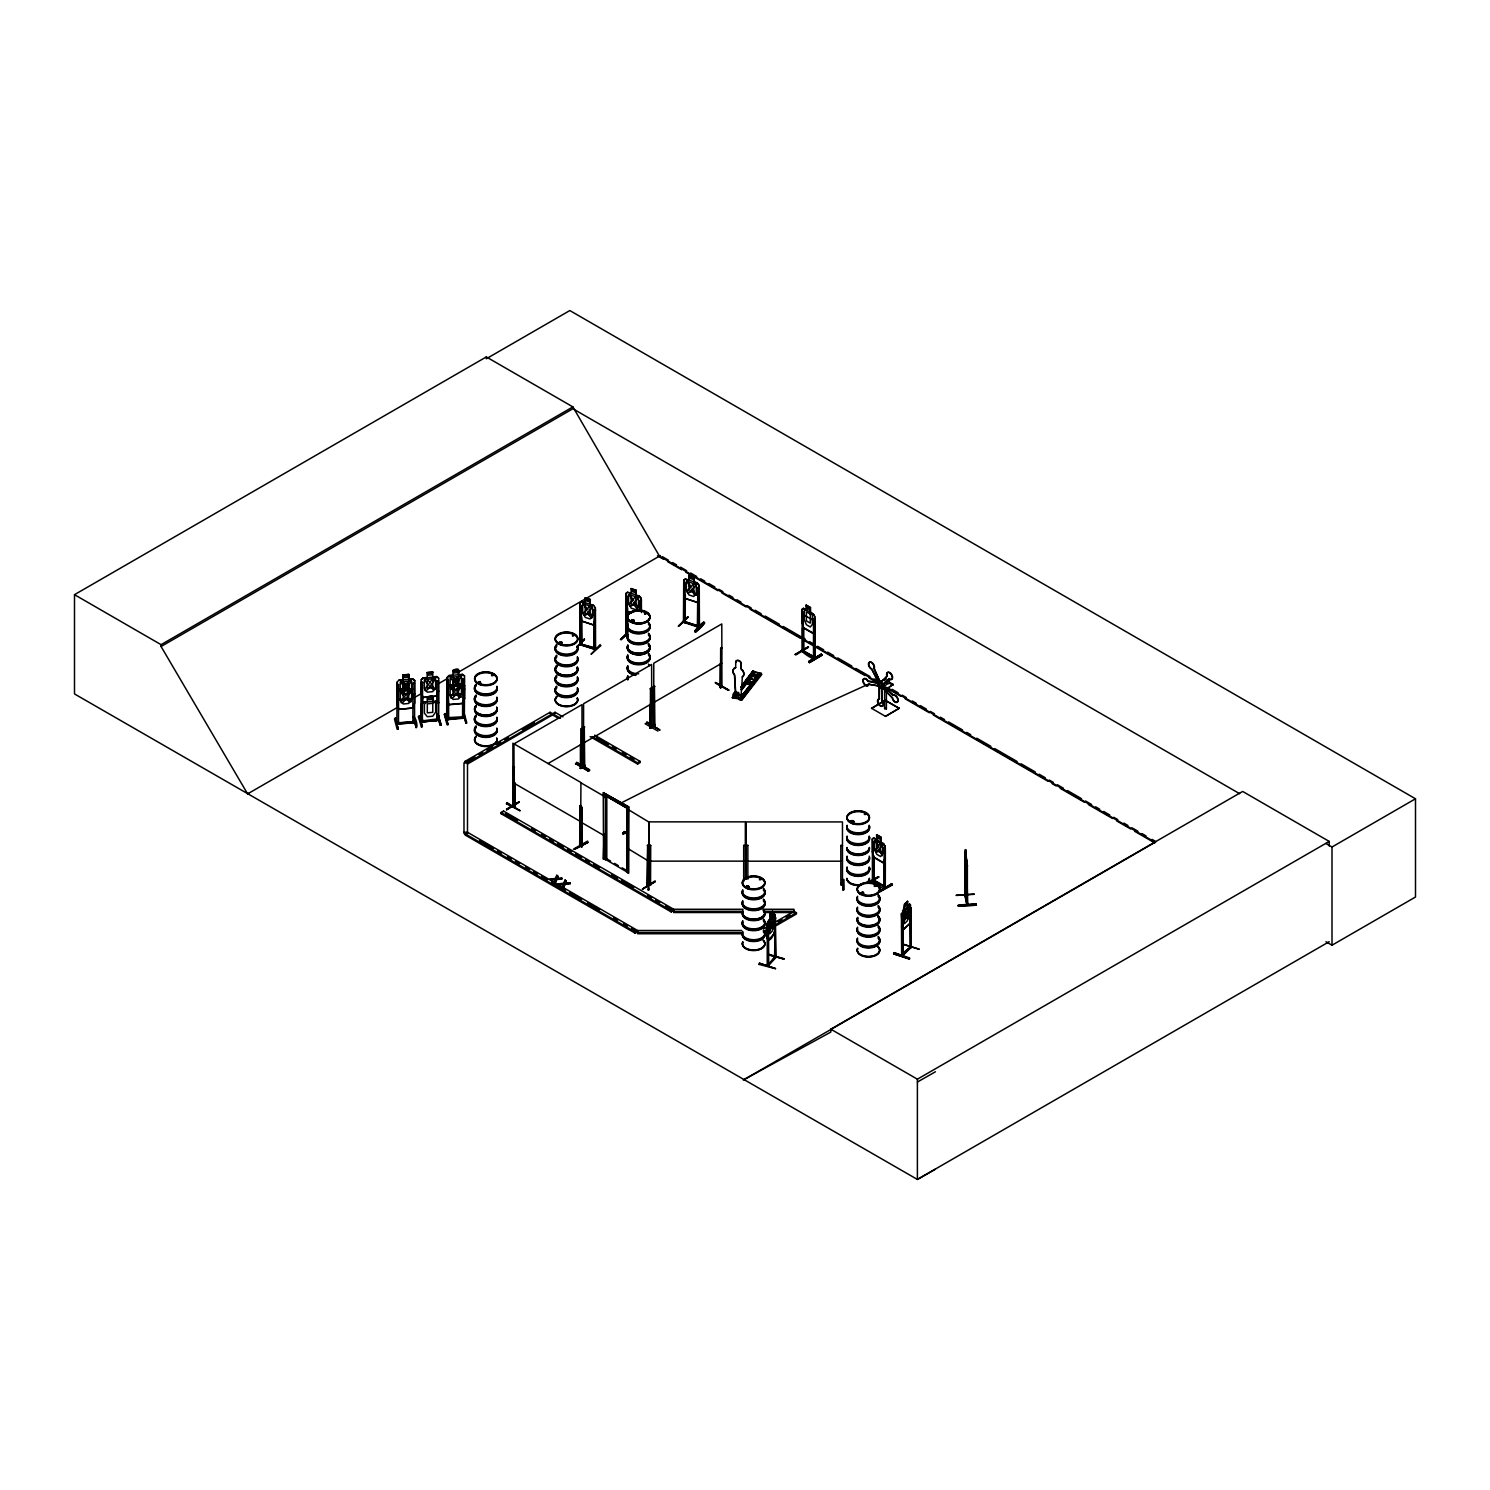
<?xml version="1.0" encoding="UTF-8"?>
<svg xmlns="http://www.w3.org/2000/svg" width="1490" height="1490" viewBox="0 0 1490 1490"><rect width="100%" height="100%" fill="white"/><g stroke="black" fill="none" stroke-linecap="round" stroke-linejoin="round"><path stroke-width="1.5" d="M879.621 698.903L878.914 699.071A4.004 2.347 59.5 0 0 878.169 703.597A4.004 2.347 59.5 0 0 882.546 706.074A4.004 2.347 59.5 0 0 881.782 700.691L881.428 686.964L879.286 685.754L879.286 699.108L879.286 685.754M879.268 698.866A4.004 2.347 59.5 0 0 878.504 703.373A4.004 2.347 59.5 0 0 882.9 705.869A4.004 2.347 59.5 0 0 882.136 700.486L881.782 686.76L892.193 697.935A4.004 2.347 59.5 0 0 896.067 702.479A4.004 2.347 59.5 0 0 897.427 698.475A4.004 2.347 59.5 0 0 893.087 695.327L882.061 684.897L881.037 687.058M768.765 964.067L767.164 964.701L768.617 964.011M776.085 955.723L774.539 956.543M579.796 644.723L595.572 649.566L580.206 644.388L581.845 644.928L581.677 617.214M594.156 609.82L593.914 649.566C592.275 644.984 599.017 650.385 594.007 649.044M683.966 620.566C687.002 622.243 681.973 619.076 683.724 622.466L683.742 580.132L683.482 622.261L699.108 627.476L699.127 585.235L697.301 582.925L693.893 581.919L696.296 584.49L696.296 593.504L693.725 596.521L688.939 594.92L686.368 590.208L686.368 581.175L688.939 580.429L688.864 575.27L693.986 576.984L693.986 581.826M684.841 621.349L685.065 622.876L685.363 594.752M697.376 625.521C696.668 627.569 700.766 624.794 697.376 625.875L685.214 621.814L697.543 625.558M699.425 627.104L699.257 587.824L697.86 587.339L697.376 626.955M964.812 895.118L966.935 905.25L966.712 860.103L966.582 872.19L966.023 864.554C965.092 879.305 965.576 837.883 966.023 862.356L966.358 859.749L966.805 905.045M965.948 894.335L965.781 895.9M966.675 904.244L967.643 905.175L966.731 864.926L967.532 865.82M742.374 676.926L741.089 695.755L735.594 694.265L734.477 675.1A6.016 4.489 37.9 0 1 735.613 667.669L735.762 662.175A2.999 2.235 37.9 0 1 738.5 660.424A2.999 2.235 37.9 0 1 741.238 663.59L741.238 668.898A6.016 4.489 37.9 0 1 742.374 676.926L742.225 677.112A6.016 4.489 37.9 0 0 741.089 669.103L741.238 663.59M743.193 696.761L742.542 694.023L742.579 695.979M966.731 876.008L966.507 879.64L966.917 875.859M877.796 685.642L868.856 684.338A4.004 2.347 59.5 0 1 864.982 684.506A4.004 2.347 59.5 0 1 863.623 678.974A4.004 2.347 59.5 0 1 867.962 680.725L879.342 683.37L871.594 669.196A4.004 2.347 59.5 0 1 868.428 663.925A4.004 2.347 59.5 0 1 871.985 662.994A4.004 2.347 59.5 0 1 873.904 668.582L880.832 683.109L878.746 683.78M974.218 894.075L956.263 895.192M736.637 695.029L737.643 694.377M736.935 693.427C736.991 696.482 737.55 690.932 738.612 693.465M738.314 692.384L737.345 693.912M738.537 692.85L738.295 698.121L738.612 692.608M910.297 947.156L902.251 953.674M513.771 807.04L512.728 804.935L514.069 807.152L512.877 806.425L512.877 743.212L580.932 782.511L580.783 808.157M512.877 804.954L515.242 805.01M514.497 806.742L514.478 783.088M581.882 846.45L579.666 845.072L580.206 805.457L581.379 806.127L580.355 806.872L580.355 846.32L582.106 846.581L580.225 844.644L580.225 846.078M647.554 884.445C647.945 886.997 646.008 881.428 650.795 883.663M647.684 883.086L648.914 883.589M649.286 883.179L648.839 885.135L648.839 822.033L628.761 809.871M803.687 628.724L803.818 651.912C801.471 650.534 802.831 649.268 803.687 650.404M802.086 650.05L802.98 652.099M813.913 656.159C820.133 660.889 786.199 640.979 814.471 657.127M775.061 927.86L774.26 933.448L768.039 940.451M775.322 927.842C772.043 945.07 763.513 943.617 767.145 923.893M737.923 694.042C734.793 696.109 740.549 691.77 735.967 692.943C735.147 706.167 737.774 684.953 732.931 694.675L733.452 698.028M737.271 693.427C737.401 695.178 736.153 694.508 737.215 693.856M874.034 879.864C872.972 879.268 872.861 881.223 873.717 881.67M874.034 881.298L872.879 841.384M873.308 881.596C868.651 874.015 884.427 894.279 884.725 886.68C858.687 872.749 887.127 885.488 885.06 888.226L884.93 845.966L883.44 843.508L873.699 837.883L872.358 838.833L872.432 881.093M907.615 906.144L907.447 901.245L907.522 906.404L909.682 904.132L901.413 913.668L902.437 930.449L909.701 923.614L910.632 917.896M965.073 894.484L964.943 893.46L965.166 894.615M967.606 904.989L964.98 893.572M759.025 964.402L775.545 968.668L759.472 963.136L759.025 964.44M775.489 968.537L759.434 963.248M893.59 953.861L894.093 952.576L909.608 958.722L893.59 953.861L909.124 959.113M894.037 952.706L909.571 957.958M479.11 681.75L478.644 683.389L481.028 683.165M480.19 682.867L478.998 682.681L479.594 681.582M480.153 681.582L480.153 683.295M492.035 674.709L493.227 674.989M493.227 675.51L492.017 675.696L492.985 674.933M559.588 643.214L559.979 643.457M561.693 642.581L559.476 642.246M561.562 643.065L561.451 642.097M572.57 635.373L573.631 635.001M573.575 635.299L572.831 635.355M574.06 635.466L572.477 635.82M630.978 620.864L632.431 619.784M633.474 621.33L633.641 620.082M645.449 613.75L645.151 612.744L644.444 613.899M748.427 887.221L748.706 886.122M749.358 887.034L747.067 885.675M760.124 879.64L759.397 879.789M759.714 878.951L760.664 879.361L759.975 878.672M761.129 879.212L760.384 878.69M852.969 822.07L853.435 821.12M865.131 814.136C864.61 815.514 864.219 812.646 865.764 814.49M862.785 892.64L861.574 893.553M863.362 893.553L863.436 892.436M875.617 885.712L874.704 885.172L874.593 886.438M876.046 886.103L874.742 885.768M506.47 803.743L507.14 802.57L506.47 803.781L520.01 810.69L507.084 802.682M589.519 770.442L576.723 762.433L589.612 769.715M646.269 723.078L646.977 721.849L659.809 729.988L646.884 722.52M964.794 852.857L965.166 896.049L964.794 852.857C967.01 862.84 965.315 839.932 965.129 854.701M882.061 684.897L881.391 686.853L892.547 697.73A4.004 2.347 59.5 0 0 896.421 702.274A4.004 2.347 59.5 0 0 897.781 698.27A4.004 2.347 59.5 0 0 893.441 695.104L881.707 685.102M768.505 931.399L769.846 933.746L772.36 930.896L773.72 925.514L773.72 916.499L772.36 916.406C778.786 909.738 766.065 921.36 767.238 923.986L767.238 966.228L775.359 956.952M767.238 923.986L770.013 919.293L769.753 914.357L772.453 911.303L772.36 916.406L772.621 911.359M878.783 846.786L875.338 840.36L877.964 847.4C872.209 850.324 877.386 855.707 878.858 848.983L882.266 855.726L879.696 848.425C886.569 841.459 877.815 844.104 878.523 846.041M813.093 633.287L814.49 629.413M814.639 629.339L813.168 633.529L803.333 627.849L802.216 622.187L803.501 627.737M883.384 862.803L884.781 858.948L884.781 846.041M884.93 858.855L883.495 863.027L873.662 857.346L872.358 851.796M405.708 686.052C406.789 679.663 415.747 677.95 407.105 686.648C414.984 693.018 408.632 694.768 405.857 687.765C403.734 695.011 396.47 694.843 404.684 686.834C394.943 677.652 407.217 682.252 405.951 685.959M455.679 681.172C455.4 676.534 466.333 672.288 456.946 682.122C466.24 693.297 455.176 684.692 455.716 683.538C457.896 685.717 443.89 694.154 454.524 682.29C446.404 675.622 454.115 674.802 455.884 681.601M427.239 677.577L423.067 677.838L421.204 679.757L421.204 692.701L423.048 697.45L436.738 696.091L438.731 691.081M438.582 715.535L436.626 720.396L423.197 721.682L421.447 717.174M412.544 698.233L414.499 693.39M397.16 695.048L398.966 699.704L412.711 698.493L414.723 693.521M397.327 682.029L397.197 704.565L399.022 709.333L412.749 708.029L414.76 703.038L414.686 680.427L412.637 678.9L414.723 680.539M448.788 695.048L462.571 693.968L464.545 688.864L462.422 693.818L448.825 695.159L447.019 690.503M464.563 685.419L464.601 698.512L462.459 703.355L448.993 704.491M452.867 675.305L448.844 675.547L447.019 677.559L447.075 700.151L448.881 704.789L462.608 703.504L464.563 698.4M555.342 882.173L556.645 878.988L562.084 878.281L556.645 879.808L555.342 882.993L554.317 881.577L555.36 879.081L550.034 879.119L555.546 879.212L556.832 875.263L557.856 876.66L556.813 879.119L562.084 879.1M563.611 886.96L564.915 883.756L570.353 883.067L564.915 884.576L563.611 887.779L562.587 886.364L563.648 883.849L558.303 883.887L563.816 883.998L565.12 880.031L566.144 881.447L565.101 883.905L570.353 883.887M555.546 879.212L556.832 875.263M562.587 886.364L565.12 880.031M587.656 609.298C587.675 605.07 596.894 604.716 588.829 611.049C596.037 620.771 589.668 619.337 587.786 611.738C585.998 618.778 579.573 614.029 586.706 610.323L583.503 603.729L587.712 609.559M580.057 615.556L581.528 620.995L593.579 624.999L595.423 620.678M697.134 602.332L698.94 598.142M699.127 598.216L697.264 602.537L685.232 598.514L683.649 593.188L685.326 598.421L697.245 602.239M633.604 600.284L629.376 594.454L632.598 601.047C625.465 604.754 631.89 609.503 633.678 602.482C635.708 610.062 641.557 611.496 634.703 601.792C642.954 594.417 632.989 596.968 633.38 599.576M555.36 879.081L554.317 881.577M556.813 879.119L557.856 875.841M564.915 884.576L566.144 880.627M878.187 876.604L867.255 882.955M506.544 809.089L519.302 801.657L506.637 809.889M506.507 809.685L519.191 802.272M573.389 849.226L587.619 841.086M795.12 654.501L808.511 646.697L795.194 654.464M808.4 647.331L795.846 654.929M774.483 957.884L776.085 957.157L774.539 956.952L768.71 964.328M421.409 727.046L418.336 716.746L419.193 715.945L422.154 726.878L419.286 715.87L422.396 726.133L421.502 726.934M395.446 718.068L394.459 718.981L397.16 729.281L398.147 729.187L395.446 718.068L398.016 729.001M444.337 714.362L445.287 713.542L447.987 724.661L447 724.736L444.392 714.343L447.875 724.457M445.175 713.617L447.987 724.661M907.615 901.301L904.43 904.188L903.014 912.178L903.108 955.407M514.609 805.419L513.529 804.73M579.833 845.128L580.318 843.247L579.629 843.899M802.346 622.243L802.067 609.317L803.408 608.348C809.889 615.798 804.6 596.019 806.407 610.248L804.302 610.639L804.302 619.672L806.407 624.738L810.299 626.992L812.404 624.347L812.404 615.314L810.299 612.502L813.298 613.899L814.639 616.543L814.658 658.599L813.391 658.003L813.372 656.438L815.03 656.792C817.153 664.093 796.144 647.759 803.855 651.856M648.914 889.232L647.964 890.052L648.727 879.435M648.727 878.895L648.97 890.052M874.164 881.41L874.034 855.912M883.607 887.463L885.526 887.91L872.879 880.683M583.596 639.732L584.471 639.247L576.723 647.405M626.415 635.15L620.455 639.527L626.545 633.436M687.356 617.232L678.267 626.322L688.157 616.786L687.281 617.307M679.03 625.837L688.045 617.363M737.923 694.359L737.308 694.191M581.547 766.102L580.262 768.281L581.994 767.946L581.994 704.64L513.938 743.92L514.18 807.114L514.776 804.656M580.262 768.281L581.547 767.536L581.547 743.845M653.179 724.624C656.252 722.333 652.247 727.884 653.607 725.034M720.21 686.089L721.477 685.326M720.657 648.485L721.793 647.815L720.657 648.485L720.527 687.84L721.942 687.114L721.924 685.586L720.21 687.356M422.788 721.439C419.174 723.134 421.391 717.826 422.899 720.788L436.607 719.037M903.07 953.861L901.525 954.438L910.781 947.007L901.525 955.872L902.474 954.587M774.539 957.977L775.377 917.747L776.011 957.362L767.797 966.377L768.617 965.446M396.75 723.861L398.724 723.693M412.6 721.048C413.922 725.667 410.923 719.353 414.592 720.881M446.59 717.901L448.583 717.714M446.59 719.335L464.433 717.77M966.712 903.611L967.476 902.828M622.615 832.817L624.85 833.674L624.962 832.165M624.552 831.495C622.783 834.139 627.756 832.705 624.496 831.644M625.036 832.649L625.111 833.264M605.48 859.6L605.48 795.418L627.085 807.878L627.011 872.265L628.761 873.047L628.761 806.909L603.264 792.829L603.543 859.115L605.629 859.674L605.629 795.66L626.955 807.971M478.942 681.88L478.942 682.997M561.451 643.214L561.693 642.227M562.084 642.972L560.072 643.866L558.899 642.73M572.57 635.001L572.98 635.895M631.034 620.604L632.17 619.859M631.946 621.33L631.499 620.38L633.175 619.896M633.325 620.101L631.667 620.734L633.79 620.883M633.641 621.2L633.753 620.231M634.293 620.957L631.145 620.957M634.237 621.367L632.989 619.784L633.958 620.157M646.157 613.899L644.667 613.806M851.163 820.767L850.529 821.865M851.684 822.163L851.274 820.804L852.82 821.735M853.733 822.107L853.621 820.971M865.578 814.434L864.256 814.173M860.81 892.957L861.965 892.193M874.667 885.265L874.239 886.233M874.649 886.233L875.785 886.364L875.505 885.265M880.478 683.314L874.257 668.377A4.004 2.347 59.5 0 0 872.339 662.789A4.004 2.347 59.5 0 0 868.782 663.721A4.004 2.347 59.5 0 0 871.948 668.991L880.013 686.071M735.762 662.175L735.613 662.361A2.999 2.235 37.9 0 1 738.351 660.629A2.999 2.235 37.9 0 1 741.089 663.795M735.613 667.669L735.762 667.483A6.016 4.489 37.9 0 0 734.626 674.914L735.762 694.135L741.238 695.551M742.542 696.072L740.511 698.68L733.564 696.892L735.594 692.235M736.284 692.533L732.316 697.711L737.01 692.422M743.007 683.985L752.953 671.003L761.167 673.648L752.301 671.934L753.605 672.251M736.917 692.105L732.279 697.674L741.163 699.369L740.511 696.65L740.511 698.68M740.847 687.225L752.953 671.003M741.014 687.263L753.027 671.822M741.368 687.691L752.059 673.964M741.927 687.84L748.557 679.216M740.754 689.591L753.214 673.648M741.275 689.404L753.288 673.964M753.661 674.374L741.648 689.814L753.865 674.393M740.511 696.65L742.542 694.023M758.242 674.933L738.947 699.406L757.609 675.343M758.894 675.678L740.009 699.667L758.336 675.231M738.91 699.369L740.549 699.834L761.167 673.145M740.623 699.872L761.185 673.629L761.837 674.374L741.796 700.114L740.158 699.723M741.592 700.095L761.111 673.89M772.546 911.619L769.753 914.357M768.076 925.998L768.058 966.209M775.936 917.914L774.632 918.585M767.704 954.662L784.224 958.89L768.169 954.103M648.895 883.235L650.907 883.589M746.229 879.193L746.229 821.921L842.465 821.921L842.465 885.079C839.708 883.943 841.701 882.378 842.409 883.682M576.183 763.495L588.327 771.243L589.63 770.516M421.242 679.868L423.141 677.987M438.693 718.795L437.11 719L437.129 720.49L423.067 721.849L421.26 717.212L421.447 704.304L423.123 702.349L427.09 701.976L424.408 704.118L424.408 713.133L427.313 716.727L432.771 716.206L435.695 712.052L435.695 703.038L432.771 701.697L432.733 696.761L427.313 697.394M421.484 704.416L423.235 702.61M397.215 691.732L399.059 689.702C400.81 686.685 419.286 690.727 412.581 688.604L408.707 689.088L408.875 683.947L403.026 684.506L403.064 689.442M397.42 691.77L399.171 689.982L403.269 689.591L400.307 691.36L400.307 700.393L403.231 703.988L408.688 703.466L411.613 699.332L411.613 690.298L408.688 688.976M452.923 684.916L448.9 685.177L447.037 687.076M403.175 679.887L399.003 680.092L397.141 681.973L396.843 724.233L414.686 722.669L414.686 721.235L412.767 721.458M448.956 675.808L447.205 677.596L447.261 700.095M880.106 683.277L887.127 675.64A4.004 2.347 59.5 0 1 889.064 672.232A4.004 2.347 59.5 0 1 892.603 677.186A4.004 2.347 59.5 0 1 889.456 678.881L881.857 685.698L880.46 683.072M889.083 678.565L881.857 685.698M580.262 605.182L581.677 605.648M590.301 599.446L590.04 604.493L592.592 606.952L592.592 615.966L590.04 618.983L585.253 617.4L582.683 612.669L582.683 603.655L585.253 602.891L585.086 597.844L590.301 599.446L590.208 604.381L593.616 605.387L595.423 607.697L595.423 649.938L595.255 607.715M593.616 605.387L581.659 601.699L580.113 602.817L580.076 644.891L579.945 602.686L581.677 601.401L585.346 602.798L585.346 597.956M581.528 620.995L593.579 624.999M595.572 610.285L593.839 610.118M626.154 595.907L627.569 596.372M579.964 644.835L580.355 642.954L581.845 644.928M636.1 590.282L631.071 588.476L631.145 593.616L628.575 594.38L628.575 603.394L631.145 608.125L635.932 609.708L638.484 606.709L638.484 597.676L635.932 595.218L635.932 590.375L631.145 588.792M636.193 595.013L636.193 590.17M625.837 606.374L627.644 611.496M639.415 596.224L641.315 598.421L641.464 612.558M631.443 613.061L627.42 611.72L631.536 612.949M639.732 600.861L641.464 601.01L639.732 600.861L639.732 610.099M593.691 649.361L594.417 647.629L581.528 644.276L595.255 648.541M600.191 644.555L591.064 654.296L600.954 645.561M627.234 633.008L621.33 639.806M627.234 633.548L620.529 639.452M688.771 580.206L685.27 579.051L697.301 582.925M683.966 582.72L685.363 583.186M693.725 582.013L693.986 576.984M699.257 587.824L697.543 587.656M694.75 631.015C705.925 616.935 708.644 621.814 695.625 632.114L694.75 631.015L703.82 622M694.75 631.835L704.621 623.006M695.607 632.021L704.584 622.969M421.037 721.588L432.007 720.527M422.378 721.384L422.601 682.178L421 682.346L420.906 721.998L421.037 720.154L422.806 720.452M436.942 719.931L438.693 720.229L438.731 678.099L436.644 676.479L432.677 677.037M902.474 910.93L904.691 909.142L904.598 904.244L907.522 901.562M902.512 915.773L902.232 956.152L911.228 947.286L911.228 907.987L909.869 908.621L910.576 948.031M911.228 907.987L909.869 908.621M902.437 930.449L909.701 923.614M903.294 944.437L919.33 949.26L903.424 944.213M910.688 907.801L910.539 948.143L911.321 945.759L909.757 946.56M448.583 719.596L448.397 679.887L446.776 680.017L446.683 719.689L448.583 719.149M462.645 716.504L464.433 716.336M464.303 716.746L462.608 716.913M462.422 674.635L464.545 675.883L464.34 718.143L462.943 718.329M514.478 767.499L513.491 767.536L513.361 806.909L514.609 805.829M583.13 765.208L584.657 764.91M581.919 767.909L580.709 768.542L580.839 729.169L581.994 728.498L580.839 729.169M651.633 726.226L649.864 728.051L651.763 727.642L651.614 664.447L583.577 703.746L583.577 766.903C586.93 762.954 581.435 768.151 583.838 765.469M651.316 725.854L649.901 728.107L651.316 727.288M654.24 725.5L653.179 726.207L654.576 725.388M655.041 725.742L654.576 723.954M720.21 687.505L721.477 686.76M737.457 693.576L737.42 693.036M653.309 725.984L653.309 686.834L654.445 686.182L654.892 725.76L653.756 726.394L653.756 663.218L721.793 623.938L721.924 687.02M492.333 674.597L491.495 675.547M559.011 642.376L561.749 642.171M749.079 887.072L747.216 887.742L746.043 886.606M852.746 821.661L852.746 820.58M627.644 592.331L626.005 593.542L626.154 635.206L627.737 635.727A11.417 6.593 0 0 0 640.179 644.146A11.417 6.593 0 0 0 648.56 634.33M683.649 580.225L685.363 578.939M683.817 580.336L685.456 579.126M802.216 609.447L803.538 608.274L813.242 614.029L814.769 616.45L814.602 629.544M872.507 838.982L873.904 837.995M775.266 958.033L775.154 914.823L775.433 957.995M768.076 963.862L767.797 966.377M650.72 845.37L649.081 845.37L650.72 845.37L650.534 885.135L650.534 883.123M840.826 845.445L842.465 845.798L840.826 845.445L840.844 885.079L842.595 884.669M842.409 885.116L842.409 883.253M753.903 672.344L755.207 672.679L752.953 671.524M758.95 673.629L760.198 673.983M734.589 697.972L735.054 698.438M453.072 684.934L450.166 686.834L450.166 695.849L453.072 699.443L458.529 698.94L461.453 694.787L461.453 685.773L458.529 684.432M902.4 955.984L902.214 916.778M967.643 903.741L965.166 895.024L966.805 903.611M868.894 683.929L868.502 684.562A4.004 2.347 59.5 0 1 864.628 684.711A4.004 2.347 59.5 0 1 863.269 679.179A4.004 2.347 59.5 0 1 867.627 680.949L868.223 681.209M887.332 676.143L886.792 675.845A4.004 2.347 59.5 0 1 888.711 672.437A4.004 2.347 59.5 0 1 892.268 677.391A4.004 2.347 59.5 0 1 889.102 679.086L888.729 678.769M879.528 682.159L884.259 679.365L884.259 680.39M886.513 677.969L884.594 679.105L887.463 680.725L889.381 679.589L889.381 683.053M893.05 684.32L886.736 689.069L893.05 684.32L890.089 682.644L887.463 684.189L887.463 680.725M871.52 708.476L885.19 700.412L899.159 708.309L885.19 700.207L871.52 708.271L885.488 716.373L899.159 708.309L885.488 716.373M513.324 766.829L514.05 767.76M584.732 766.288L582.962 766.661L583.13 727.362L584.266 726.692L584.713 766.382M584.713 726.934L583.13 727.362M651.167 688.063L650.031 688.734L651.614 688.324L651.167 727.362L649.919 727.958L650.031 704.323M654.892 686.424L653.309 686.834M802.533 611.887L803.687 612.539M813.95 618.387L815.105 619.058L813.503 618.648L813.503 658.096M575.475 763.923L576.798 762.377M645.114 723.749L657.947 731.068M728.815 690.075L715.964 682.755M514.646 806.164L513.491 806.779M720.657 687.765L721.793 687.095M808.679 661.43L821.437 654.091L808.753 661.504L809.387 662.659L822.052 655.153L809.387 662.622M581.417 846.823L581.957 807.282L580.783 806.611M579.629 844.923L580.653 844.383M579.778 845.016L580.783 844.476M575.028 849.17L588.327 842.222L575.028 848.63M647.684 845.24L647.237 884.837L647.684 845.24L648.839 845.892L648.429 885.544L648.541 884.091M655.116 880.888L642.413 889.102L655.265 881.689M642.413 889.102L655.172 881.54M935.422 1169.184L917.393 1179.447L74.5 693.93L74.5 594.678L486.317 356.929L572.886 406.9L659.455 556.124L879.081 682.923M74.5 594.678L161.069 644.667L572.886 406.9M248.606 793.332L247.619 793.891L161.069 646.511L572.886 408.744L1239.661 793.704M247.619 793.891L397.625 707.284M413.736 697.972L421.8 693.334M437.911 684.022L447.987 678.211M458.045 672.4L660.424 555.565M474.9 756.92L465.01 762.619L465.01 761.39L550.071 712.276L560.464 718.292M478.867 754.629L482.816 752.338M486.764 750.066L492.706 746.639M496.654 744.348L500.621 742.057M504.57 739.785L508.537 737.494M522.375 729.504L534.24 722.65M562.941 716.858L555.044 712.276L467.488 762.824L463.986 762.824L463.986 833.506L467.488 833.506L467.488 762.824L465.01 761.39M467.488 764.053L555.044 713.505L555.044 712.276M810.448 607.585L810.448 612.409L810.299 607.659L806.407 605.406M802.03 613.88L814.639 621.125M547.966 763.569L581.994 743.92M583.577 743.026L651.614 703.746M653.756 702.516L721.793 663.218M665.676 905.883L673.685 910.502L671.208 911.936L501.087 813.708L501.087 812.497L503.564 811.063L673.685 909.273L743.082 909.273M637.608 931.716L635.131 933.15L465.01 834.94L465.01 833.711L467.488 832.277L637.608 930.505L741.722 930.505M501.087 813.708L503.564 811.063M592.126 736.563L637.608 762.824L640.104 761.39L640.104 762.619L637.608 764.053L590.133 736.637M628.761 806.909L603.264 792.829M603.264 858.966L604.139 833.879M501.087 812.497L671.208 910.707L673.685 909.273L673.685 912.532L743.082 912.532M465.01 833.711L635.131 931.921L637.608 930.505L637.608 933.746L741.722 933.746M872.358 838.833L872.507 851.852M880.739 841.943L880.869 837.026L880.59 842.018L882.695 844.849L882.695 853.863L880.59 856.527L876.697 854.273L874.593 849.188L874.593 840.174L876.697 839.764L876.828 834.847L880.59 837.194M883.44 843.508L884.93 846.059M883.775 887.63L884.222 847.94L885.358 848.592L885.302 887.779M885.358 848.592L883.775 848.201M763.96 928.643L767.965 926.314M775.973 921.695L793.984 911.303L796.461 912.737L796.461 913.966L776.458 925.514M777.966 921.77L781.971 919.46M785.975 917.151L789.979 914.841M764.445 931.213L768.449 928.903M776.458 924.284L796.461 912.737M764.445 932.442L768.449 930.132M872.749 879.175L873.382 880.124M867.776 883.16L878.728 876.846M869.788 882.304L878.895 877.051M891.728 883.663L892.361 884.818L878.895 891.784L891.746 883.719L879.081 891.784M878.895 891.784L891.746 884.259M879.584 892.1L892.361 884.781M744.255 1079.486L830.824 1032.067L830.824 1029.199L1242.641 791.432L1329.21 841.422L1329.21 845.966M743.286 1080.045L1155.123 842.278L887.127 687.561M830.824 1029.199L917.393 1079.188L1329.21 841.422M1325.97 843.526L1332.004 847.009L1415.5 798.789L1415.5 897.017L1332.004 945.219L1325.951 941.736M1329.21 941.68L917.393 1179.447L917.393 1079.188M610.639 861.108L606.803 858.873L606.803 795.101L605.685 795.753L626.75 808.083L627.867 807.431M606.803 858.873L605.685 859.507L626.75 871.836L627.867 871.203M917.393 1082.038L935.422 1071.776M721.086 686.853L721.346 647.554M584.005 765.972L584.266 742.281M581.286 767.536L581.677 766.028L580.932 768.468M478.644 681.954L480.32 681.694M853.081 821.94L851.908 822.126M853.36 822.107L850.697 822.107L851.945 820.524M747.142 885.749L746.49 886.792M760.887 879.715L759.788 879.119M748.483 887.425L748.204 885.749M721.16 686.89L721.924 685.586M651.167 725.928L651.167 727.362M580.97 767.089L582.124 766.288M767.778 954.438L783.852 959.188M626.005 633.716L626.098 635.113M888.748 680.893L888.748 679.812M561.134 643.345L559.905 643.345M480.674 683.314L479.259 683.128M747.384 885.693L745.987 887.034M397.104 722.352L398.724 722.259M397.104 723.786L414.462 722.725M414.592 722.315L413.084 722.855M414.592 722.743L414.499 680.502M464.247 717.789L464.34 678.863L462.645 678.639M580.262 643.028L581.528 643.866M683.966 622L698.102 626.601M594.156 649.1L594.156 621.367M583.54 765.562L584.397 764.873M802.533 628.072L802.738 651.204L802.793 649.733M581.547 846.916L580.988 844.513M412.954 722.333L412.786 683.184L414.499 683.389L412.879 683.538M872.749 880.609L872.879 850.641M884.073 885.712L884.073 887.146M556.813 878.299L562.084 878.281M555.36 879.901L551.002 879.677M565.101 883.086L570.353 883.067M563.648 884.669L559.271 884.445M550.034 879.119L555.546 878.392M558.303 883.887L563.816 883.179M427.034 672.605L432.864 672.027L432.715 677.149L435.62 678.471L435.62 687.486L432.715 691.658L427.257 692.198L424.352 688.622L424.352 679.589L427.257 677.689L427.034 672.605L432.901 672.139M423.179 678.099L436.607 676.758L438.544 678.173M436.905 681.116L438.507 680.949L436.794 680.762L436.812 720.657L438.805 715.647M422.713 682.532L421 682.346M437.11 714.921L438.097 714.809L441.17 725.09L440.183 725.183L437.11 714.101M436.942 718.497L438.582 718.441M438.582 719.875L437.11 720.434M438.507 720.247L421.298 722.017M715.405 683.035L728.238 690.354M575.661 763.718L588.401 771M427.313 702.218L427.09 697.134C438.675 691.583 427.798 704.826 436.719 701.045L438.805 702.665L436.626 701.213M408.912 684.078L403.026 684.506M452.923 680.073C464.526 674.3 453.5 687.561 462.515 683.891L464.601 685.53M458.566 679.719L453.109 680.222L453.109 685.046M462.533 684.003L448.9 685.177M412.749 708.029L399.022 709.333M902.418 955.071L902.605 953.544M403.008 679.85L402.989 674.914L408.837 674.393L408.837 679.235M453.053 670.63L458.529 670.146L458.529 674.989L461.453 676.33L461.453 685.363L458.529 689.479L453.053 689.963L450.129 686.35L450.129 677.317L453.053 675.454L452.83 670.37C464.489 664.838 453.463 678.043 462.477 674.355L464.563 675.994M403.008 675.026L408.875 674.504M408.651 679.403L412.656 679.012L399.003 680.092M448.881 675.659L462.477 674.355M398.538 684.413L396.936 684.562L398.631 684.785L398.482 724.196M448.49 680.241L446.776 680.017M398.966 699.704L412.711 698.493M397.234 722.818L412.693 721.812L398.817 723.023C397.495 724.177 400.326 723.041 397.048 722.874M447.093 719.763L446.944 717.752L462.552 717.286L448.173 717.64M413.103 721.477L414.332 721.365M464.34 718.143L447.075 719.707M415.989 726.822L415.989 727.642C418.373 728.386 415.989 715.759 413.289 717.342L413.531 717.212M464.21 716.094L465.83 723.097L466.817 723.023L464.042 712.611M623.435 834.251L623.826 831.904L625.13 832.593M851.759 820.636L853.956 821.605M747.98 887.295L746.863 887.425M862.505 892.026L863.734 893.069M965.781 856.601L964.98 855.707L965.799 896.011M965.185 871.65L964.98 865.802L966.712 879.64M956.301 895.453L974.237 894.298M958.275 904.989L976.229 903.909L958.275 905.808L976.323 905.194L958.387 906.274M802.533 651.167L815.105 658.338L813.577 658.058M814.155 657.723L813.95 632.263M438.395 718.459L438.395 719.894M414.406 720.899L414.406 722.333M886.401 708.961L884.613 707.955L886.401 708.961L886.401 687.393M743.696 845.389L745.335 845.743L743.696 845.389L743.696 881.372M747.85 845.426L746.229 845.426L747.85 845.426L747.85 879.193M647.852 879.64L648.839 879.64M842.837 889.903L842.837 879.584M842.595 879.696L843.601 879.696M649.081 884.669L650.72 885.023L649.1 885.023M463.986 832.277L467.488 832.277M649.1 861.146L745.335 861.146M746.229 861.201L842.465 861.201M763.904 909.273L793.984 909.273L793.984 912.532L763.904 912.532M673.685 911.303L743.082 911.303M763.904 911.303L793.984 911.303M637.608 932.517L741.722 932.517M632.393 621.069L633.027 621.069A11.417 6.593 0 0 0 630.605 622.131A11.212 6.463 0 0 1 635.783 611.161A11.212 6.463 0 0 1 649.51 619.095A11.212 6.463 0 0 1 630.754 621.982M479.873 683.444L478.718 683.165M852.224 821.009L853.286 821.623M862.189 893.423L862.822 893.423A11.417 6.593 0 0 0 860.4 894.466M862.505 893.758L861.35 893.721M747.663 886.904L746.602 886.289M907.354 906.348L908.863 906.479L908.863 915.512L907.354 920.839L904.523 923.595L903.014 921.193M698.94 627.514L698.736 625.986M867.869 681.414L879.007 683.575M879.659 686.294L868.54 684.134A4258.215 1184.997 -41.8 0 0 620.976 803.054M560.24 643.512L559.104 643.196M851.945 822.219L850.809 821.921M862.785 892.138L863.734 893.925L860.885 893.069M862.226 893.832L861.276 892.734M748.427 886.345L746.732 886.476L747.384 887.388M438.097 714.79L441.152 724.997M465.998 722.948L463.93 714.734M416.138 727.493L413.326 716.522L416.101 727.418M735.781 693.167L738.295 693.818M735.967 697.227L738.481 697.879M648.839 885.135L649.1 821.865L745.335 821.865L745.335 879.137M769.753 919.181L768.505 922.366L768.71 965.595M688.939 575.587L693.725 577.189M639.508 596.112L627.569 592.145L625.837 593.411L625.912 635.653C625.167 633.101 629.153 634.107 627.42 636.044L627.253 596.689M585.253 598.049L590.04 599.65M910.464 904.877L910.39 948.087M901.413 913.668L901.673 955.872L901.618 954.289M814.024 656.252L814.397 658.599M625.968 635.615L627.737 635.727L627.569 607.939M889.53 683.351L893.05 685.344M883.216 686.052L886.736 688.045M822.07 655.246L821.363 654.017M715.293 682.42L728.833 690.149M646.79 722.669L659.809 729.988M579.778 805.718L580.932 806.388M580.355 806.872L581.51 807.524M647.237 845.5L648.392 846.152M580.728 844.197L579.833 843.694M648.839 883.7L647.871 883.123L647.871 884.557M506.991 803.371L520.01 810.69M580.783 845.892L581.957 846.562M1415.5 798.789L569.832 310.553L486.317 358.755L486.317 356.929M806.258 605.163L810.579 607.51M803.613 627.644L813.242 633.194M662.435 556.72L668.489 560.221M672.511 562.531L676.534 564.859M680.576 567.187L686.611 570.689M690.652 573.017L696.687 576.5M700.71 578.828L704.751 581.156M708.774 583.484L714.827 586.967M718.851 589.295L722.874 591.623M728.927 595.106L732.95 597.434M736.991 599.762L741.014 602.09M747.067 605.573L751.09 607.901M755.113 610.23L761.167 613.731M765.189 616.059L779.307 624.198M783.33 626.526L805.494 639.322M809.517 641.65L813.559 643.978M817.582 646.288L823.635 649.789M827.658 652.117L833.692 655.6M837.734 657.928L851.833 666.067M855.856 668.395L869.974 676.534M873.997 678.863L878.02 681.191M892.138 689.33L898.172 692.831M902.214 695.159L906.237 697.488M912.29 700.971L916.313 703.299M920.336 705.627L926.389 709.11M930.412 711.438L934.454 713.766M940.488 717.249L944.511 719.577M948.553 721.905L962.652 730.044M966.675 732.372L970.716 734.7M976.751 738.202L990.869 746.341M994.892 748.669L1017.055 761.464M1021.078 763.793L1035.196 771.932M1039.219 774.26L1045.272 777.743M1049.295 780.071L1053.318 782.399M1057.36 784.727L1063.394 788.21M1067.436 790.538L1081.535 798.677M1085.558 801.005L1091.611 804.507M1095.634 806.835L1099.657 809.163M1103.699 811.473L1109.733 814.974M1113.775 817.302L1117.798 819.63M1123.851 823.113L1127.874 825.441M1131.897 827.769L1137.95 831.252M1141.973 833.581L1146.015 835.909M1152.049 839.392L1156.091 841.72M657.462 555.789L663.497 559.271M667.52 561.6L681.619 569.739M685.642 572.067L717.863 590.655M721.886 592.983L746.062 606.933M750.085 609.261L800.428 638.316M804.451 640.644L864.852 675.529M868.875 677.857L874.928 681.34M889.009 689.479L901.096 696.445M905.119 698.773L929.294 712.723M933.317 715.051L1048.085 781.319M1052.108 783.647L1056.149 785.956M1060.172 788.284L1084.329 802.235M1088.352 804.563L1112.527 818.513M1116.55 820.841L1130.649 828.98M1134.672 831.308L1154.806 842.93M880.869 837.026L876.548 834.698L876.697 839.764M873.904 857.16L883.533 862.729M594.603 735.129L640.104 761.39M596.577 737.494L608.442 744.348M612.409 746.639L616.357 748.911M622.298 752.338L626.247 754.629M630.196 756.92L634.163 759.192M558.489 718.366L550.071 713.505L550.071 712.276M512.877 782.511L580.932 821.791M505.576 813.447L517.57 820.375M531.595 828.459L535.581 830.768M541.596 834.232L545.601 836.542M549.605 838.851L553.61 841.179M557.614 843.489L563.611 846.953M567.615 849.263L571.62 851.572M575.624 853.882L581.621 857.346M585.626 859.656L589.63 861.965M593.635 864.275L599.632 867.757M611.645 874.686L617.642 878.15M621.647 880.46L633.66 887.388M647.666 895.49L651.67 897.8M655.675 900.109L659.679 902.418M556.832 876.083L557.856 876.66M565.12 880.851L566.144 881.447M479.501 840.435L493.507 848.518M497.511 850.846L501.515 853.155M507.513 856.62L511.517 858.929M515.521 861.239L519.526 863.548M525.542 867.012L529.546 869.322M533.532 871.631L537.536 873.941M541.54 876.25L547.556 879.733M551.561 882.043L565.567 890.126M569.571 892.436L581.566 899.364M587.582 902.828L599.595 909.775M613.601 917.859L617.605 920.168M623.602 923.632L627.607 925.942M631.611 928.251L635.615 930.561M580.783 782.734L603.264 795.79M580.783 822.033L603.264 835.089M612.558 798.472L616.376 800.707M620.212 802.961L625.949 806.314M623.099 834.046L623.733 833.115L622.615 833.227M614.476 863.343L618.294 865.597M622.131 867.832L625.949 870.067M628.761 849.095L648.839 861.257M815.105 658.189L815.105 619.058M851.461 822.07L850.995 821.12M479.11 683.128L478.644 682.197M909.515 904.076L910.539 905.082M774.297 914.059L775.228 915.046M911.321 947.193L911.321 945.759M623.248 834.046L622.708 833.096M697.134 583.167L698.847 585.346L698.847 598.235M639.34 596.354L641.054 598.533M436.738 696.091L423.048 697.45M437.222 714.157L440.183 725.183M625.93 606.281L627.42 611.72M580.225 615.575L581.752 620.771M436.719 701.045L423.123 702.349M421.279 704.379L421.279 717.323M901.506 926.538L902.623 930.505M395.409 718.087L398.147 729.187M767.052 936.912L767.983 940.674M965.632 849.673L966.06 872.47L965.129 863.734M976.323 905.231L976.211 903.834M965.446 849.691L966.693 860.214M965.576 851.33L965.948 853.379M964.999 852.206L966.507 860.233M964.999 871.594L966.507 879.64M870.011 869.452L869.918 868.204M515.223 804.898L514.609 806.854M842.632 878.876L842.968 890.014M1332.004 847.009L1332.004 945.219M967.364 864.87L967.364 904.169M884.613 688.529L884.632 708.979M884.222 861.797L884.222 887.221M803.259 612.8L803.389 652.173M802.216 609.224L802.086 651.577M734.961 692.068L734.961 694.619M720.21 663.814L720.08 687.598M697.86 598.906L697.86 626.638M689.032 575.494L689.032 580.336M685.065 583.503L685.214 622.839M671.208 910.707L671.208 911.936M650.478 688.995L650.348 728.368M641.147 598.44L641.054 611.421M637.608 762.824L637.608 764.053M635.131 931.921L635.131 933.15M628.203 873.364L628.445 807.096L604.139 793.071L604.139 797.616M626.75 808.083L626.75 871.836M603.822 792.512L603.822 797.076M603.822 833.562L603.822 858.631M581.957 807.282L582.087 846.637M581.361 605.964L581.528 645.3M580.411 744.516L580.411 768.207M552.548 713.71L552.548 714.939M515.093 782.716L515.093 806.574M462.738 678.993L462.943 718.385M462.645 701.753L462.552 718.31M448.397 700.691L448.322 719.651M438.395 680.595L438.395 703.708M438.395 715.256L438.358 720.378M422.601 696.035L422.601 702.982M422.396 720.005L422.545 721.942M408.651 674.579L408.67 679.514L411.594 680.874L411.594 689.889L408.67 694.023L403.213 694.489L400.288 690.894L400.288 681.861L403.213 679.999L403.175 675.044M161.069 644.667L161.069 646.511M648.392 643.494A11.212 6.463 0 0 1 640.141 653.142A11.212 6.463 0 0 1 627.849 645.058M648.56 623.49A11.417 6.593 0 0 1 640.179 633.306A11.417 6.593 0 0 1 627.663 625.074M648.56 622.932A11.417 6.593 0 0 1 640.179 632.747A11.417 6.593 0 0 1 627.663 624.515M630.605 621.572A11.417 6.593 0 0 1 632.971 620.511M648.411 622.354A11.231 6.482 0 0 1 640.141 632.021A11.231 6.482 0 0 1 627.83 623.919M630.736 621.013A11.231 6.482 0 0 1 633.064 619.97M648.411 624.161A11.231 6.482 0 0 1 640.141 633.846A11.231 6.482 0 0 1 627.83 625.726M648.429 635.001A11.25 6.5 0 0 1 640.141 644.686A11.25 6.5 0 0 1 627.812 636.565M648.56 633.771A11.417 6.593 0 0 1 640.179 643.606A11.417 6.593 0 0 1 627.663 635.355M648.429 633.194A11.25 6.5 0 0 1 640.141 642.879A11.25 6.5 0 0 1 627.812 634.759M648.429 644.108A11.25 6.5 0 0 1 640.141 653.793A11.25 6.5 0 0 1 627.812 645.673M648.448 643.699A11.268 6.519 0 0 1 640.16 653.402A11.268 6.519 0 0 1 627.793 645.263M627.886 679.291A11.194 6.463 0 0 1 627.886 675.939M648.448 644.5A11.268 6.519 0 0 1 640.16 654.203A11.268 6.519 0 0 1 627.793 646.064M648.411 655.06A11.231 6.482 0 0 1 640.141 664.745A11.231 6.482 0 0 1 627.83 656.624M648.429 653.235A11.25 6.5 0 0 1 640.141 662.938A11.25 6.5 0 0 1 627.812 654.818M635.783 675.417A11.231 6.482 0 0 1 627.83 667.464M635.727 674.877A11.417 6.593 0 0 1 627.663 666.812M635.727 674.318A11.417 6.593 0 0 1 627.663 666.254M638.689 673.834A11.25 6.5 0 0 1 627.812 665.658M648.429 664.093A11.25 6.5 0 0 1 649.547 665.658M648.56 654.389A11.417 6.593 0 0 1 640.179 664.205A11.417 6.593 0 0 1 627.663 655.972M648.56 653.831A11.417 6.593 0 0 1 640.179 663.646A11.417 6.593 0 0 1 627.663 655.414M627.812 679.906A11.25 6.5 0 0 1 627.812 676.553M627.793 679.533A11.268 6.519 0 0 1 627.793 676.162M577.505 657.928A11.417 6.593 0 0 1 564.989 666.179A11.417 6.593 0 0 1 556.608 656.345M577.356 658.58A11.25 6.5 0 0 1 565.008 666.719A11.25 6.5 0 0 1 556.739 657.015M577.3 667.036A11.212 6.463 0 0 1 565.027 675.138A11.212 6.463 0 0 1 556.776 665.471M577.375 667.296A11.268 6.519 0 0 1 565.008 675.436A11.268 6.519 0 0 1 556.72 665.713M577.356 667.669A11.25 6.5 0 0 1 565.008 675.789A11.25 6.5 0 0 1 556.739 666.105M577.505 647.088A11.417 6.593 0 0 1 564.989 655.339A11.417 6.593 0 0 1 556.608 645.505M577.356 656.773A11.25 6.5 0 0 1 565.008 664.894A11.25 6.5 0 0 1 556.739 655.209M577.338 647.759A11.231 6.482 0 0 1 565.008 655.861A11.231 6.482 0 0 1 556.757 646.194M577.505 657.369A11.417 6.593 0 0 1 564.989 665.62A11.417 6.593 0 0 1 556.608 655.786M577.505 646.53A11.417 6.593 0 0 1 564.989 654.781A11.417 6.593 0 0 1 556.608 644.947M577.356 645.934A11.25 6.5 0 0 1 565.008 654.054A11.25 6.5 0 0 1 556.739 644.369M577.505 688.827A11.417 6.593 0 0 1 564.989 697.078A11.417 6.593 0 0 1 556.608 687.244M577.356 689.479A11.25 6.5 0 0 1 565.008 697.618A11.25 6.5 0 0 1 556.739 687.914M577.3 697.935A11.212 6.463 0 0 1 565.027 706.036A11.212 6.463 0 0 1 556.776 696.37M577.282 668.675A11.194 6.463 0 0 1 565.027 676.739A11.194 6.463 0 0 1 556.794 667.11M577.375 698.195A11.268 6.519 0 0 1 565.008 706.335A11.268 6.519 0 0 1 556.72 696.612M577.3 698.568A11.212 6.463 0 0 1 565.027 706.67A11.212 6.463 0 0 1 556.776 697.022M577.375 668.097A11.268 6.519 0 0 1 565.008 676.236A11.268 6.519 0 0 1 556.72 666.533M577.505 677.987A11.417 6.593 0 0 1 564.989 686.238A11.417 6.593 0 0 1 556.608 676.404M577.338 687.672A11.231 6.482 0 0 1 565.008 695.774A11.231 6.482 0 0 1 556.757 686.108M577.338 678.658A11.231 6.482 0 0 1 565.008 686.76A11.231 6.482 0 0 1 556.757 677.093M577.505 688.268A11.417 6.593 0 0 1 564.989 696.519A11.417 6.593 0 0 1 556.608 686.685M577.505 677.429A11.417 6.593 0 0 1 564.989 685.679A11.417 6.593 0 0 1 556.608 675.845M577.356 676.832A11.25 6.5 0 0 1 565.008 684.953A11.25 6.5 0 0 1 556.739 675.268M496.859 697.711A11.417 6.593 0 0 1 484.343 705.962A11.417 6.593 0 0 1 475.943 696.128M496.692 701.734A11.231 6.482 0 0 1 481.531 706.036A11.231 6.482 0 0 1 476.111 696.817M497.045 708.532A11.212 6.463 0 0 1 482.928 714.79A11.212 6.463 0 0 1 476.13 705.292M496.729 707.079A11.268 6.519 0 0 1 484.362 715.219A11.268 6.519 0 0 1 476.074 705.515M496.71 707.471A11.25 6.5 0 0 1 484.362 715.591A11.25 6.5 0 0 1 476.092 705.906M496.859 686.871A11.417 6.593 0 0 1 487.323 695.122A11.417 6.593 0 0 1 474.416 688.585M474.807 686.871A11.417 6.593 0 0 1 475.943 685.288M497.083 698.233A11.25 6.5 0 0 1 482.928 704.509A11.25 6.5 0 0 1 476.092 694.992M497.083 689.218A11.25 6.5 0 0 1 485.833 695.718A11.25 6.5 0 0 1 474.584 689.218M474.956 687.523A11.25 6.5 0 0 1 476.092 685.959M496.859 697.152A11.417 6.593 0 0 1 484.343 705.403A11.417 6.593 0 0 1 475.943 695.569M496.859 686.313A11.417 6.593 0 0 1 484.343 694.564A11.417 6.593 0 0 1 475.943 684.73M497.064 687.393A11.231 6.482 0 0 1 482.928 693.651A11.231 6.482 0 0 1 476.111 684.152M496.859 728.61A11.417 6.593 0 0 1 487.323 736.861A11.417 6.593 0 0 1 474.416 730.324M474.807 728.61A11.417 6.593 0 0 1 475.943 727.027M497.064 730.957A11.231 6.482 0 0 1 485.833 737.438A11.231 6.482 0 0 1 474.602 730.957M474.993 729.281A11.231 6.482 0 0 1 476.111 727.716M497.045 739.394A11.212 6.463 0 0 1 482.928 745.652A11.212 6.463 0 0 1 476.13 736.153M497.027 710.134A11.194 6.463 0 0 1 482.946 716.355A11.194 6.463 0 0 1 476.148 706.893M496.729 737.978A11.268 6.519 0 0 1 484.362 746.118A11.268 6.519 0 0 1 476.074 736.414M496.729 738.351A11.268 6.519 0 0 1 484.362 746.49A11.268 6.519 0 0 1 476.074 736.768M496.729 707.862A11.268 6.519 0 0 1 484.362 716.001A11.268 6.519 0 0 1 476.074 706.297M496.859 717.77A11.417 6.593 0 0 1 484.343 726.021A11.417 6.593 0 0 1 475.943 716.187M497.083 729.132A11.25 6.5 0 0 1 482.928 735.408A11.25 6.5 0 0 1 476.092 725.891M497.083 720.117A11.25 6.5 0 0 1 482.928 726.394A11.25 6.5 0 0 1 476.092 716.858M496.859 728.051A11.417 6.593 0 0 1 484.343 736.302A11.417 6.593 0 0 1 475.943 726.468M496.859 717.212A11.417 6.593 0 0 1 484.343 725.462A11.417 6.593 0 0 1 475.943 715.628M497.064 718.292A11.231 6.482 0 0 1 482.928 724.55A11.231 6.482 0 0 1 476.111 715.051M869.434 838.982A11.25 6.5 0 0 1 858.184 845.482A11.25 6.5 0 0 1 846.916 838.982M869.21 836.654A11.417 6.593 0 0 1 858.184 844.942A11.417 6.593 0 0 1 847.158 836.654M869.21 836.095A11.417 6.593 0 0 1 858.184 844.383A11.417 6.593 0 0 1 847.158 836.095M869.21 825.814A11.417 6.593 0 0 1 858.184 834.102A11.417 6.593 0 0 1 847.158 825.814M869.21 825.255A11.417 6.593 0 0 1 858.184 833.543A11.417 6.593 0 0 1 847.158 825.255M869.434 848.071A11.25 6.5 0 0 1 858.184 854.571A11.25 6.5 0 0 1 846.916 848.071M869.396 847.438A11.212 6.463 0 0 1 858.184 853.9A11.212 6.463 0 0 1 846.972 847.438M869.415 837.175A11.231 6.482 0 0 1 858.184 843.657A11.231 6.482 0 0 1 846.953 837.175M869.434 828.142A11.25 6.5 0 0 1 858.184 834.642A11.25 6.5 0 0 1 846.916 828.142M869.434 826.335A11.25 6.5 0 0 1 858.184 832.817A11.25 6.5 0 0 1 846.916 826.335M869.452 847.698A11.268 6.519 0 0 1 858.184 854.217A11.268 6.519 0 0 1 846.897 847.698M869.452 848.518A11.268 6.519 0 0 1 858.184 855.037A11.268 6.519 0 0 1 846.897 848.518M869.434 869.881A11.25 6.5 0 0 1 858.184 876.381A11.25 6.5 0 0 1 846.916 869.881M869.21 867.553A11.417 6.593 0 0 1 858.184 875.841A11.417 6.593 0 0 1 847.158 867.553M869.21 866.994A11.417 6.593 0 0 1 858.184 875.282A11.417 6.593 0 0 1 847.158 866.994M869.583 858.408A11.417 6.593 0 0 1 856.694 864.945A11.417 6.593 0 0 1 847.158 856.713M869.21 856.154A11.417 6.593 0 0 1 858.184 864.442A11.417 6.593 0 0 1 847.158 856.154M869.452 878.97A11.268 6.519 0 0 1 867.944 882.229M861.09 885.246A11.268 6.519 0 0 1 846.897 878.97M869.396 878.336A11.212 6.463 0 0 1 866.1 882.9M861.09 884.576A11.212 6.463 0 0 1 846.972 878.336M869.434 868.074A11.25 6.5 0 0 1 858.184 874.556A11.25 6.5 0 0 1 846.916 868.074M869.415 859.041A11.231 6.482 0 0 1 858.184 865.522A11.231 6.482 0 0 1 846.953 859.041M869.434 857.234A11.25 6.5 0 0 1 858.184 863.716A11.25 6.5 0 0 1 846.916 857.234M869.396 849.039A11.212 6.463 0 0 1 858.184 855.521A11.212 6.463 0 0 1 846.972 849.039M869.452 878.579A11.268 6.519 0 0 1 866.156 883.197M861.09 884.874A11.268 6.519 0 0 1 846.897 878.579M878.169 915.81A11.212 6.463 0 0 1 869.937 925.458A11.212 6.463 0 0 1 857.644 917.374M878.355 895.844A11.417 6.593 0 0 1 869.955 905.659A11.417 6.593 0 0 1 857.439 897.427M878.355 895.285A11.417 6.593 0 0 1 869.955 905.101A11.417 6.593 0 0 1 857.439 896.868M860.4 893.907A11.417 6.593 0 0 1 862.766 892.864M878.206 894.689A11.25 6.5 0 0 1 869.937 904.393A11.25 6.5 0 0 1 857.588 896.254M860.512 893.348A11.25 6.5 0 0 1 862.84 892.324M878.206 896.514A11.25 6.5 0 0 1 869.937 906.199A11.25 6.5 0 0 1 857.588 898.079M878.206 907.354A11.25 6.5 0 0 1 869.937 917.039A11.25 6.5 0 0 1 857.588 908.919M878.355 906.684A11.417 6.593 0 0 1 869.955 916.499A11.417 6.593 0 0 1 857.439 908.267M878.355 906.125A11.417 6.593 0 0 1 869.955 915.94A11.417 6.593 0 0 1 857.439 907.708M878.206 905.529A11.25 6.5 0 0 1 869.937 915.232A11.25 6.5 0 0 1 857.588 907.093M878.169 916.443A11.212 6.463 0 0 1 869.937 926.091A11.212 6.463 0 0 1 857.644 918.008M878.225 916.052A11.268 6.519 0 0 1 869.937 925.756A11.268 6.519 0 0 1 857.57 917.617M878.15 917.449A11.194 6.463 0 0 1 869.918 927.078A11.194 6.463 0 0 1 857.663 919.013M878.169 946.709A11.212 6.463 0 0 1 869.937 956.357A11.212 6.463 0 0 1 857.644 948.273M878.225 916.89A11.268 6.519 0 0 1 869.937 926.594A11.268 6.519 0 0 1 857.57 918.455M878.206 927.413A11.25 6.5 0 0 1 869.937 937.098A11.25 6.5 0 0 1 857.588 928.978M878.187 925.607A11.231 6.482 0 0 1 869.937 935.273A11.231 6.482 0 0 1 857.625 927.171M878.187 938.253A11.231 6.482 0 0 1 869.937 947.938A11.231 6.482 0 0 1 857.625 939.818M878.355 937.582A11.417 6.593 0 0 1 869.955 947.398A11.417 6.593 0 0 1 857.439 939.166M878.355 937.024A11.417 6.593 0 0 1 869.955 946.839A11.417 6.593 0 0 1 857.439 938.607M878.206 936.428A11.25 6.5 0 0 1 869.937 946.131A11.25 6.5 0 0 1 857.588 937.992M878.355 926.743A11.417 6.593 0 0 1 869.955 936.558A11.417 6.593 0 0 1 857.439 928.326M878.355 926.184A11.417 6.593 0 0 1 869.955 935.999A11.417 6.593 0 0 1 857.439 927.767M878.169 947.342A11.212 6.463 0 0 1 869.937 956.99A11.212 6.463 0 0 1 857.644 948.907M878.225 946.951A11.268 6.519 0 0 1 869.937 956.654A11.268 6.519 0 0 1 857.57 948.515M763.346 909.366A11.212 6.463 0 0 1 755.095 919.013A11.212 6.463 0 0 1 742.802 910.912M763.364 890.07A11.231 6.482 0 0 1 755.095 899.736A11.231 6.482 0 0 1 742.784 891.635M763.364 888.245A11.231 6.482 0 0 1 755.095 897.93A11.231 6.482 0 0 1 742.784 889.809M763.383 900.891A11.25 6.5 0 0 1 755.113 910.595A11.25 6.5 0 0 1 742.765 902.474M763.513 900.221A11.417 6.593 0 0 1 755.132 910.055A11.417 6.593 0 0 1 742.616 901.822M763.513 899.662A11.417 6.593 0 0 1 755.132 909.496A11.417 6.593 0 0 1 742.616 901.264M763.364 899.085A11.231 6.482 0 0 1 755.095 908.77A11.231 6.482 0 0 1 742.784 900.649M763.513 889.381A11.417 6.593 0 0 1 755.132 899.215A11.417 6.593 0 0 1 742.616 890.983M763.513 888.822A11.417 6.593 0 0 1 755.132 898.656A11.417 6.593 0 0 1 742.616 890.424M763.346 909.999A11.212 6.463 0 0 1 755.095 919.647A11.212 6.463 0 0 1 742.802 911.563M763.402 909.608A11.268 6.519 0 0 1 755.113 919.33A11.268 6.519 0 0 1 742.746 911.191M763.346 910.967A11.212 6.463 0 0 1 755.095 920.615A11.212 6.463 0 0 1 742.802 912.532M763.346 940.264A11.212 6.463 0 0 1 755.095 949.912A11.212 6.463 0 0 1 742.802 941.81M763.402 910.39A11.268 6.519 0 0 1 755.113 920.094A11.268 6.519 0 0 1 742.746 911.955M763.364 920.969A11.231 6.482 0 0 1 755.095 930.635A11.231 6.482 0 0 1 742.784 922.534M763.364 919.144A11.231 6.482 0 0 1 755.095 928.81A11.231 6.482 0 0 1 742.784 920.708M763.364 931.809A11.231 6.482 0 0 1 755.095 941.475A11.231 6.482 0 0 1 742.784 933.373M763.513 931.12A11.417 6.593 0 0 1 755.132 940.954A11.417 6.593 0 0 1 742.616 932.721M763.513 930.561A11.417 6.593 0 0 1 755.132 940.395A11.417 6.593 0 0 1 742.616 932.163M763.364 929.984A11.231 6.482 0 0 1 755.095 939.668A11.231 6.482 0 0 1 742.784 931.548M763.513 920.28A11.417 6.593 0 0 1 755.132 930.114A11.417 6.593 0 0 1 742.616 921.863M763.513 919.721A11.417 6.593 0 0 1 755.132 929.555A11.417 6.593 0 0 1 742.616 921.323M763.402 940.488A11.268 6.519 0 0 1 755.113 950.21A11.268 6.519 0 0 1 742.746 942.071M763.346 940.898A11.212 6.463 0 0 1 755.095 950.546A11.212 6.463 0 0 1 742.802 942.462M879.268 681.694A3.502 2.049 59.5 0 1 883.365 684.897A3.502 2.049 59.5 0 1 881.074 687.579M769.082 922.031L770.796 925.663L769.008 933.411L771.336 926.091C772.323 932.554 775.638 926.352 771.913 924.377L773.627 917.095L771.373 923.875L769.957 921.099L769.082 922.031M903.648 911.861L905.548 915.549L903.555 923.223L906.162 915.996C907.261 922.496 910.986 916.406 906.795 914.301L908.732 907.093L906.199 913.78L904.672 911.005L903.648 911.861M894.037 953.265L909.608 958.722L894.019 953.358M695.96 595.292L694.303 594.882L691.49 589.276C689.479 596.186 683.407 591.66 690.392 587.861L687.188 581.268L691.397 587.097C693.222 580.429 699.425 585.086 692.515 588.587L695.96 595.292M411.11 701.604L409.228 701.92L406.025 697.562C403.641 704.77 396.731 704.733 404.777 696.612C397.048 690.615 403.678 688.79 405.932 695.42C407.981 688.529 415.226 688.697 407.198 696.426L411.11 701.604M435.043 689.46L433.05 689.684L429.958 685.456C427.611 692.775 420.627 692.533 428.729 684.506C421.018 678.565 427.63 676.683 429.865 683.314C431.914 676.423 439.159 676.534 431.132 684.301L435.043 689.46M460.969 697.059L459.088 697.394L455.865 693.018C453.798 700.263 446.348 700.114 454.618 692.068C446.907 686.071 453.537 684.245 455.772 690.876C457.84 684.003 465.066 684.152 457.039 691.882L460.969 697.059M584.378 639.229L576.947 646.753L584.434 639.229M771.913 912.886L770.293 916.313L771.913 912.886M772.36 918.008L769.846 920.857L769.846 929.872L772.36 927.041L772.36 918.008M906.851 902.81L905.026 906.181L906.851 902.81M907.354 907.95L904.523 910.707L904.523 919.721L907.354 916.983L907.354 907.95M886.233 681.452L884.296 682.588L884.296 686.052L886.233 684.916L886.233 681.452M821.456 654.687L808.791 662.193L821.474 654.781M431.746 673.219L428.245 673.573L428.245 675.175L431.746 674.84L431.746 673.219M432.715 678.769L427.257 679.31L427.257 688.324L432.715 687.784L432.715 678.769M431.802 697.767L428.3 698.102L428.3 699.723L431.802 699.387L431.802 697.767M432.771 703.317L427.313 703.839L427.313 712.853L432.771 712.332L432.771 703.317M407.701 685.028L404.2 685.363L404.2 686.964L407.701 686.648L407.701 685.028M457.56 680.502L454.059 680.818L454.059 682.439L457.56 682.103L457.56 680.502M408.688 690.578L403.231 691.099L403.231 700.114L408.688 699.611L408.688 690.578M458.529 686.033L453.072 686.555L453.072 695.569L458.529 695.066L458.529 686.033M457.542 671.04L454.04 671.338L454.04 672.958L457.542 672.642L457.542 671.04M407.701 675.585L404.181 675.883L404.181 677.503L407.701 677.186L407.701 675.585M458.529 676.59L453.053 677.075L453.053 686.089L458.529 685.624L458.529 676.59M408.67 681.135L403.213 681.601L403.213 690.634L408.67 690.149L408.67 681.135M976.229 904.523L958.293 905.752L976.229 904.523M759.136 675.752L750.904 673.61L759.136 675.752M757.777 677.503L749.563 675.361L757.777 677.503M755.747 680.111L747.514 677.969L755.747 680.111M753.94 682.42L745.708 680.297L753.94 682.42M751.91 685.046L743.678 682.904L751.91 685.046M692.869 577.71L689.796 576.686L689.796 578.288L692.869 579.312L692.869 577.71M693.725 583.633L688.939 582.031L688.939 591.064L693.725 592.648L693.725 583.633M635.075 590.897L632.002 589.872L632.002 591.493L635.075 592.517L635.075 590.897M635.932 596.82L631.145 595.236L631.145 604.251L635.932 605.853L635.932 596.82M589.183 600.172L586.11 599.148L586.11 600.749L589.183 601.792L589.183 600.172M590.04 606.095L585.253 604.493L585.253 613.526L590.04 615.128L590.04 606.095M843.564 879.603L843.694 890.014L843.601 879.659M809.61 608.069L807.096 606.616L807.096 608.218L809.61 609.671L809.61 608.069M810.299 614.104L806.407 611.85L806.407 620.883L810.299 623.137L810.299 614.104M879.901 837.585L877.386 836.132L877.386 837.753L879.901 839.205L879.901 837.585M880.59 843.638L876.697 841.384L876.697 850.399L880.59 852.653L880.59 843.638M966.06 859.581L965.464 856.415L966.06 868.596L966.06 859.581M633.045 622.168A11.25 6.5 0 0 0 649.938 616.543A11.25 6.5 0 0 0 633.045 610.919A11.25 6.5 0 0 0 633.045 622.168M633.064 623.043A11.231 6.482 0 0 0 649.919 617.437A11.231 6.482 0 0 0 633.064 611.813A11.231 6.482 0 0 0 633.064 623.043M633.045 622.503A11.268 6.519 0 0 0 649.957 616.879A11.268 6.519 0 0 0 633.045 611.235A11.268 6.519 0 0 0 633.045 622.503M640.141 654.762A11.212 6.463 0 0 0 648.392 645.114A11.231 6.482 0 0 1 640.141 654.762A11.212 6.463 0 0 1 627.849 646.679A11.231 6.482 0 0 0 640.141 654.762M560.855 644.146A11.25 6.5 0 0 0 577.747 638.502A11.25 6.5 0 0 0 560.855 632.878A11.25 6.5 0 0 0 560.855 644.146M560.873 645.077A11.212 6.463 0 0 0 577.692 639.471A11.212 6.463 0 0 0 560.873 633.865A11.212 6.463 0 0 0 560.873 645.077M558.508 643.475A11.268 6.519 0 0 0 577.375 640.551A11.268 6.519 0 0 0 563.555 632.579A11.268 6.519 0 0 0 558.508 643.475M480.227 683.91A11.212 6.463 0 0 0 497.045 678.304A11.212 6.463 0 0 0 480.227 672.716A11.212 6.463 0 0 0 480.227 683.91M480.246 684.823A11.194 6.463 0 0 0 497.027 679.235A11.194 6.463 0 0 0 480.246 673.629A11.194 6.463 0 0 0 480.246 684.823M477.862 683.258A11.268 6.519 0 0 0 496.729 680.334A11.268 6.519 0 0 0 482.909 672.363A11.268 6.519 0 0 0 477.862 683.258M852.559 822.853A11.25 6.5 0 0 0 869.434 817.228A11.25 6.5 0 0 0 852.559 811.603A11.25 6.5 0 0 0 852.559 822.853M852.578 823.746A11.212 6.463 0 0 0 869.396 818.14A11.212 6.463 0 0 0 852.578 812.534A11.212 6.463 0 0 0 852.578 823.746M852.541 823.244A11.268 6.519 0 0 0 869.452 817.6A11.268 6.519 0 0 0 852.541 811.976A11.268 6.519 0 0 0 852.541 823.244M862.84 894.466A11.25 6.5 0 0 0 879.715 888.841A11.25 6.5 0 0 0 862.84 883.216A11.25 6.5 0 0 0 862.84 894.466M860.55 894.335A11.212 6.463 0 0 0 879.286 891.43A11.212 6.463 0 0 0 865.56 883.514A11.212 6.463 0 0 0 860.55 894.335M862.822 894.838A11.268 6.519 0 0 0 879.733 889.195A11.268 6.519 0 0 0 862.822 883.57A11.268 6.519 0 0 0 862.822 894.838M748.036 888.021A11.212 6.463 0 0 0 764.836 882.415A11.212 6.463 0 0 0 748.036 876.809A11.212 6.463 0 0 0 748.036 888.021M748.036 888.953A11.212 6.463 0 0 0 764.836 883.346A11.212 6.463 0 0 0 748.036 877.74A11.212 6.463 0 0 0 748.036 888.953M745.671 887.351A11.268 6.519 0 0 0 764.519 884.427A11.268 6.519 0 0 0 750.718 876.455A11.268 6.519 0 0 0 745.671 887.351M747.533 683.556A2.012 1.155 0 0 0 750.792 682.848A2.012 1.155 0 0 0 748.092 681.582A2.012 1.155 0 0 0 747.533 683.556M747.533 683.146A2.012 1.155 0 0 0 750.792 682.439A2.012 1.155 0 0 0 748.092 681.172A2.012 1.155 0 0 0 747.533 683.146M877.666 683.836A3.502 2.049 59.5 0 0 881.447 688.417A3.502 2.049 59.5 0 0 881.41 683.444A3.502 2.049 59.5 0 0 877.666 683.836"/></g></svg>
